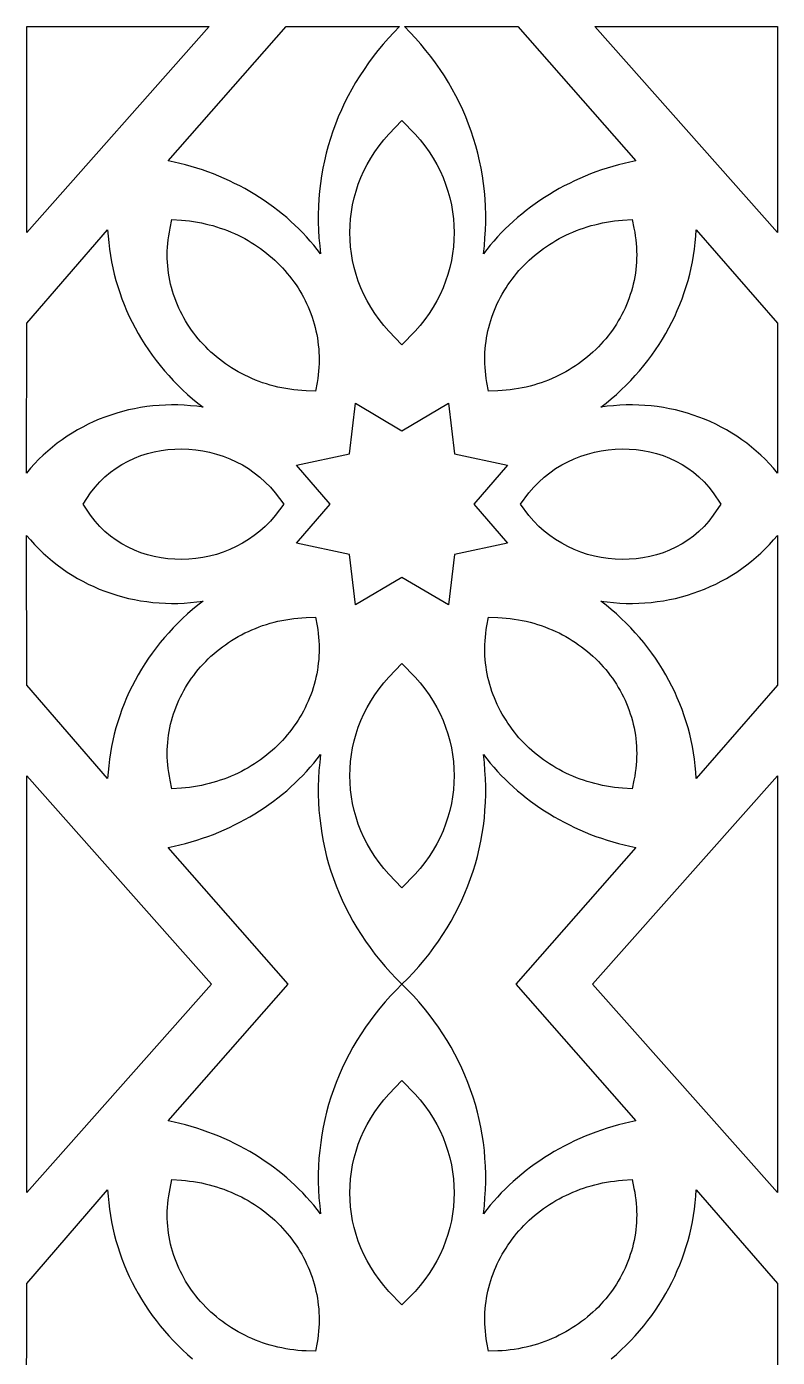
# Model space of a CAD drawing. Extents: x -627 to -557, y -402 to 403.
# Drawn here: x -627.2 to -557.2, y 278.5 to 402.5 of the extents above; entities that cross this region are included whole.
import ezdxf

# ---------------------------------------------------------------- set-up
doc = ezdxf.new("R2010")
doc.units = 0
doc.layers.add('LAYER_1', color=18, linetype='CONTINUOUS')

msp = doc.modelspace()

# ---------------------------------------------------------------- linework, layer by layer
at = {"layer": 'LAYER_1'}
for points in [[(-610.16, 402.54), (-627.18, 383.35), (-627.18, 402.54)], [(-602.99, 402.54), (-592.42, 402.54), (-592.95, 402.01), (-593.46, 401.46), (-593.95, 400.9), (-594.43, 400.33), (-594.88, 399.75), (-595.32, 399.16), (-595.73, 398.56), (-596.13, 397.95), (-596.51, 397.34), (-596.87, 396.71), (-597.22, 396.08), (-597.54, 395.43), (-597.84, 394.78), (-598.13, 394.13), (-598.39, 393.46), (-598.64, 392.79), (-598.86, 392.11), (-599.06, 391.43), (-599.25, 390.74), (-599.41, 390.04), (-599.56, 389.34), (-599.68, 388.63), (-599.79, 387.92), (-599.87, 387.21), (-599.93, 386.49), (-599.97, 385.77), (-599.99, 385.04), (-599.99, 384.31), (-599.97, 383.58), (-599.93, 382.84), (-599.86, 382.11), (-599.78, 381.37), (-600.09, 381.77), (-600.41, 382.17), (-600.74, 382.56), (-601.08, 382.94), (-601.44, 383.31), (-601.8, 383.68), (-602.17, 384.04), (-602.55, 384.39), (-602.94, 384.74), (-603.34, 385.07), (-603.75, 385.4), (-604.17, 385.72), (-604.59, 386.03), (-605.03, 386.33), (-605.47, 386.62), (-605.92, 386.9), (-606.38, 387.17), (-606.84, 387.44), (-607.31, 387.69), (-607.79, 387.93), (-608.28, 388.17), (-608.77, 388.39), (-609.27, 388.6), (-609.77, 388.81), (-610.28, 389), (-610.79, 389.18), (-611.31, 389.35), (-611.84, 389.51), (-612.37, 389.65), (-612.9, 389.79), (-613.44, 389.91), (-613.99, 390.02)], [(-581.38, 402.54), (-570.39, 390.02), (-570.93, 389.91), (-571.47, 389.79), (-572.01, 389.65), (-572.54, 389.51), (-573.06, 389.35), (-573.58, 389.18), (-574.1, 389), (-574.61, 388.81), (-575.11, 388.6), (-575.61, 388.39), (-576.1, 388.17), (-576.58, 387.93), (-577.06, 387.69), (-577.53, 387.44), (-578, 387.17), (-578.45, 386.9), (-578.9, 386.62), (-579.35, 386.33), (-579.78, 386.03), (-580.21, 385.72), (-580.62, 385.4), (-581.03, 385.07), (-581.43, 384.74), (-581.82, 384.39), (-582.21, 384.04), (-582.58, 383.68), (-582.94, 383.31), (-583.29, 382.94), (-583.63, 382.56), (-583.97, 382.17), (-584.29, 381.77), (-584.6, 381.37), (-584.51, 382.11), (-584.45, 382.84), (-584.4, 383.58), (-584.38, 384.31), (-584.38, 385.04), (-584.4, 385.77), (-584.44, 386.49), (-584.51, 387.21), (-584.59, 387.92), (-584.69, 388.63), (-584.82, 389.34), (-584.96, 390.04), (-585.13, 390.74), (-585.31, 391.43), (-585.51, 392.11), (-585.74, 392.79), (-585.98, 393.46), (-586.25, 394.13), (-586.53, 394.78), (-586.84, 395.43), (-587.16, 396.08), (-587.5, 396.71), (-587.86, 397.34), (-588.24, 397.95), (-588.64, 398.56), (-589.06, 399.16), (-589.49, 399.75), (-589.95, 400.33), (-590.42, 400.9), (-590.92, 401.46), (-591.43, 402.01), (-591.95, 402.54)], [(-557.19, 402.54), (-557.19, 383.35), (-574.21, 402.54)], [(-597.03, 383.99), (-596.99, 384.64), (-596.9, 385.29), (-596.79, 385.94), (-596.65, 386.59), (-596.47, 387.22), (-596.26, 387.85), (-596.02, 388.48), (-595.74, 389.09), (-595.43, 389.7), (-595.09, 390.29), (-594.72, 390.87), (-594.32, 391.43), (-593.88, 391.99), (-593.41, 392.52), (-592.19, 393.79), (-590.96, 392.52), (-590.49, 391.99), (-590.06, 391.43), (-589.65, 390.87), (-589.28, 390.29), (-588.94, 389.7), (-588.63, 389.09), (-588.36, 388.48), (-588.12, 387.85), (-587.91, 387.22), (-587.73, 386.59), (-587.58, 385.94), (-587.47, 385.29), (-587.39, 384.64), (-587.34, 383.99), (-587.32, 383.34), (-587.34, 382.68), (-587.39, 382.03), (-587.47, 381.38), (-587.58, 380.73), (-587.73, 380.09), (-587.91, 379.45), (-588.12, 378.82), (-588.36, 378.19), (-588.63, 377.58), (-588.94, 376.98), (-589.28, 376.38), (-589.65, 375.8), (-590.06, 375.24), (-590.49, 374.68), (-590.96, 374.15), (-592.19, 372.88), (-593.41, 374.15), (-593.88, 374.68), (-594.32, 375.24), (-594.72, 375.8), (-595.1, 376.38), (-595.43, 376.98), (-595.74, 377.58), (-596.02, 378.19), (-596.26, 378.82), (-596.47, 379.45), (-596.65, 380.09), (-596.79, 380.73), (-596.9, 381.38), (-596.99, 382.03), (-597.03, 382.68), (-597.05, 383.34)], [(-601.13, 368.59), (-601.52, 368.61), (-601.9, 368.65), (-602.28, 368.69), (-602.66, 368.74), (-603.03, 368.8), (-603.4, 368.87), (-603.76, 368.95), (-604.12, 369.04), (-604.48, 369.13), (-604.83, 369.24), (-605.18, 369.35), (-605.52, 369.47), (-605.85, 369.6), (-606.19, 369.74), (-606.51, 369.89), (-606.84, 370.04), (-607.15, 370.21), (-607.46, 370.37), (-607.77, 370.55), (-608.07, 370.74), (-608.36, 370.93), (-608.65, 371.12), (-608.93, 371.33), (-609.21, 371.54), (-609.48, 371.76), (-609.74, 371.98), (-610, 372.21), (-610.25, 372.45), (-610.49, 372.69), (-610.73, 372.94), (-610.96, 373.19), (-611.18, 373.45), (-611.4, 373.72), (-611.6, 373.98), (-611.8, 374.26), (-612, 374.54), (-612.18, 374.82), (-612.36, 375.11), (-612.53, 375.4), (-612.69, 375.7), (-612.84, 376), (-612.99, 376.31), (-613.12, 376.62), (-613.25, 376.93), (-613.37, 377.25), (-613.48, 377.57), (-613.58, 377.89), (-613.67, 378.22), (-613.76, 378.55), (-613.83, 378.88), (-613.89, 379.21), (-613.95, 379.55), (-613.99, 379.89), (-614.03, 380.23), (-614.05, 380.58), (-614.07, 380.92), (-614.07, 381.27), (-614.07, 381.62), (-614.05, 381.97), (-614.02, 382.33), (-613.99, 382.68), (-613.94, 383.04), (-613.88, 383.39), (-613.81, 383.75), (-613.64, 384.57), (-612.75, 384.5), (-612.37, 384.47), (-612, 384.43), (-611.62, 384.37), (-611.25, 384.31), (-610.89, 384.25), (-610.53, 384.17), (-610.17, 384.08), (-609.82, 383.99), (-609.47, 383.88), (-609.13, 383.77), (-608.79, 383.65), (-608.45, 383.53), (-608.12, 383.39), (-607.79, 383.25), (-607.47, 383.1), (-607.16, 382.94), (-606.85, 382.78), (-606.54, 382.61), (-606.24, 382.43), (-605.95, 382.24), (-605.66, 382.05), (-605.37, 381.85), (-605.1, 381.65), (-604.82, 381.44), (-604.56, 381.22), (-604.3, 381), (-604.05, 380.77), (-603.8, 380.53), (-603.56, 380.29), (-603.33, 380.05), (-603.1, 379.8), (-602.88, 379.54), (-602.67, 379.28), (-602.46, 379.01), (-602.26, 378.74), (-602.07, 378.46), (-601.88, 378.18), (-601.71, 377.9), (-601.54, 377.61), (-601.38, 377.31), (-601.22, 377.02), (-601.08, 376.72), (-600.94, 376.41), (-600.81, 376.1), (-600.69, 375.79), (-600.57, 375.47), (-600.47, 375.16), (-600.37, 374.83), (-600.29, 374.51), (-600.21, 374.18), (-600.14, 373.85), (-600.08, 373.52), (-600.03, 373.18), (-599.99, 372.85), (-599.95, 372.51), (-599.93, 372.16), (-599.92, 371.82), (-599.91, 371.48), (-599.92, 371.13), (-599.93, 370.78), (-599.96, 370.43), (-600, 370.08), (-600.04, 369.73), (-600.1, 369.37), (-600.25, 368.55)], [(-584.27, 369.37), (-584.33, 369.73), (-584.38, 370.08), (-584.41, 370.43), (-584.44, 370.78), (-584.46, 371.13), (-584.46, 371.48), (-584.46, 371.82), (-584.45, 372.16), (-584.42, 372.51), (-584.39, 372.85), (-584.35, 373.18), (-584.3, 373.52), (-584.24, 373.85), (-584.17, 374.18), (-584.09, 374.51), (-584, 374.83), (-583.9, 375.16), (-583.8, 375.47), (-583.69, 375.79), (-583.57, 376.1), (-583.44, 376.41), (-583.3, 376.72), (-583.15, 377.02), (-583, 377.31), (-582.84, 377.61), (-582.67, 377.9), (-582.49, 378.18), (-582.31, 378.46), (-582.11, 378.74), (-581.92, 379.01), (-581.71, 379.28), (-581.5, 379.54), (-581.28, 379.8), (-581.05, 380.05), (-580.82, 380.29), (-580.58, 380.53), (-580.33, 380.77), (-580.08, 381), (-579.82, 381.22), (-579.55, 381.44), (-579.28, 381.65), (-579, 381.85), (-578.72, 382.05), (-578.43, 382.24), (-578.13, 382.43), (-577.83, 382.61), (-577.53, 382.78), (-577.22, 382.94), (-576.9, 383.1), (-576.58, 383.25), (-576.26, 383.39), (-575.92, 383.53), (-575.59, 383.65), (-575.25, 383.77), (-574.91, 383.88), (-574.56, 383.99), (-574.2, 384.08), (-573.85, 384.17), (-573.49, 384.25), (-573.12, 384.31), (-572.75, 384.37), (-572.38, 384.43), (-572, 384.47), (-571.62, 384.5), (-570.74, 384.57), (-570.56, 383.75), (-570.49, 383.39), (-570.44, 383.04), (-570.39, 382.68), (-570.35, 382.33), (-570.32, 381.97), (-570.31, 381.62), (-570.3, 381.27), (-570.31, 380.92), (-570.32, 380.58), (-570.35, 380.23), (-570.38, 379.89), (-570.43, 379.55), (-570.48, 379.21), (-570.55, 378.88), (-570.62, 378.55), (-570.7, 378.22), (-570.79, 377.89), (-570.9, 377.57), (-571.01, 377.25), (-571.12, 376.93), (-571.25, 376.62), (-571.39, 376.31), (-571.53, 376), (-571.69, 375.7), (-571.85, 375.4), (-572.02, 375.11), (-572.19, 374.82), (-572.38, 374.54), (-572.57, 374.26), (-572.77, 373.98), (-572.98, 373.72), (-573.19, 373.45), (-573.42, 373.19), (-573.65, 372.94), (-573.88, 372.69), (-574.13, 372.45), (-574.38, 372.21), (-574.63, 371.98), (-574.9, 371.76), (-575.17, 371.54), (-575.44, 371.33), (-575.72, 371.12), (-576.01, 370.93), (-576.31, 370.74), (-576.61, 370.55), (-576.91, 370.37), (-577.22, 370.21), (-577.54, 370.04), (-577.86, 369.89), (-578.19, 369.74), (-578.52, 369.6), (-578.86, 369.47), (-579.2, 369.35), (-579.55, 369.24), (-579.9, 369.13), (-580.25, 369.04), (-580.61, 368.95), (-580.98, 368.87), (-581.34, 368.8), (-581.72, 368.74), (-582.09, 368.69), (-582.47, 368.65), (-582.85, 368.61), (-583.24, 368.59), (-584.13, 368.55)], [(-627.18, 374.89), (-619.63, 383.61), (-619.59, 383.01), (-619.53, 382.41), (-619.46, 381.81), (-619.38, 381.22), (-619.27, 380.63), (-619.15, 380.05), (-619.01, 379.46), (-618.86, 378.89), (-618.69, 378.31), (-618.51, 377.75), (-618.31, 377.18), (-618.09, 376.63), (-617.86, 376.08), (-617.61, 375.53), (-617.35, 374.99), (-617.07, 374.46), (-616.78, 373.93), (-616.48, 373.41), (-616.16, 372.9), (-615.82, 372.4), (-615.47, 371.91), (-615.11, 371.42), (-614.73, 370.94), (-614.34, 370.47), (-613.93, 370.01), (-613.51, 369.56), (-613.08, 369.12), (-612.64, 368.69), (-612.18, 368.26), (-611.71, 367.85), (-611.22, 367.45), (-610.73, 367.06), (-611.31, 367.15), (-611.9, 367.21), (-612.49, 367.25), (-613.08, 367.28), (-613.67, 367.29), (-614.25, 367.27), (-614.83, 367.24), (-615.41, 367.19), (-615.99, 367.12), (-616.56, 367.04), (-617.12, 366.93), (-617.69, 366.81), (-618.24, 366.67), (-618.79, 366.52), (-619.34, 366.34), (-619.88, 366.15), (-620.41, 365.94), (-620.93, 365.72), (-621.44, 365.48), (-621.95, 365.22), (-622.45, 364.95), (-622.94, 364.66), (-623.41, 364.36), (-623.88, 364.04), (-624.34, 363.7), (-624.78, 363.35), (-625.22, 362.98), (-625.64, 362.6), (-626.05, 362.21), (-626.44, 361.8), (-626.82, 361.37), (-627.19, 360.93)], [(-573.65, 367.06), (-573.15, 367.45), (-572.67, 367.85), (-572.2, 368.26), (-571.74, 368.69), (-571.29, 369.12), (-570.86, 369.56), (-570.44, 370.01), (-570.04, 370.47), (-569.65, 370.94), (-569.27, 371.42), (-568.9, 371.91), (-568.55, 372.4), (-568.22, 372.9), (-567.9, 373.41), (-567.59, 373.93), (-567.3, 374.46), (-567.02, 374.99), (-566.76, 375.53), (-566.52, 376.08), (-566.28, 376.63), (-566.07, 377.18), (-565.87, 377.75), (-565.68, 378.31), (-565.51, 378.89), (-565.36, 379.46), (-565.22, 380.05), (-565.1, 380.63), (-565, 381.22), (-564.91, 381.81), (-564.84, 382.41), (-564.79, 383.01), (-564.75, 383.61), (-557.19, 374.89), (-557.19, 360.93), (-557.55, 361.37), (-557.93, 361.8), (-558.33, 362.21), (-558.74, 362.6), (-559.16, 362.98), (-559.59, 363.35), (-560.04, 363.7), (-560.49, 364.04), (-560.96, 364.36), (-561.44, 364.66), (-561.93, 364.95), (-562.42, 365.22), (-562.93, 365.48), (-563.44, 365.72), (-563.97, 365.94), (-564.5, 366.15), (-565.04, 366.34), (-565.58, 366.52), (-566.13, 366.67), (-566.69, 366.81), (-567.25, 366.93), (-567.82, 367.04), (-568.39, 367.12), (-568.96, 367.19), (-569.54, 367.24), (-570.12, 367.27), (-570.71, 367.29), (-571.29, 367.28), (-571.88, 367.25), (-572.47, 367.21), (-573.06, 367.15)], [(-597.07, 362.71), (-596.53, 367.43), (-592.19, 364.86), (-587.85, 367.43), (-587.3, 362.71), (-582.36, 361.67), (-585.48, 358.03), (-582.36, 354.39), (-587.3, 353.35), (-587.85, 348.63), (-592.19, 351.2), (-596.53, 348.63), (-597.07, 353.35), (-602.02, 354.39), (-598.89, 358.03), (-602.02, 361.67)], [(-621.22, 359.07), (-620.8, 359.61), (-620.36, 360.11), (-619.88, 360.58), (-619.38, 361), (-618.85, 361.39), (-618.3, 361.74), (-617.72, 362.05), (-617.14, 362.32), (-616.53, 362.56), (-615.91, 362.76), (-615.29, 362.92), (-614.65, 363.04), (-614.01, 363.12), (-613.36, 363.17), (-612.71, 363.18), (-612.06, 363.16), (-611.41, 363.1), (-610.76, 363), (-610.12, 362.87), (-609.49, 362.7), (-608.87, 362.5), (-608.25, 362.26), (-607.66, 361.99), (-607.07, 361.68), (-606.51, 361.34), (-605.96, 360.96), (-605.44, 360.54), (-604.94, 360.09), (-604.46, 359.61), (-604.02, 359.09), (-603.22, 358.03), (-604.02, 356.96), (-604.46, 356.45), (-604.94, 355.96), (-605.44, 355.52), (-605.96, 355.1), (-606.51, 354.72), (-607.07, 354.38), (-607.66, 354.07), (-608.25, 353.8), (-608.87, 353.56), (-609.49, 353.35), (-610.12, 353.19), (-610.76, 353.05), (-611.41, 352.96), (-612.06, 352.9), (-612.71, 352.87), (-613.36, 352.89), (-614.01, 352.94), (-614.65, 353.02), (-615.29, 353.14), (-615.91, 353.3), (-616.53, 353.5), (-617.14, 353.74), (-617.72, 354.01), (-618.3, 354.32), (-618.85, 354.67), (-619.38, 355.06), (-619.88, 355.48), (-620.36, 355.95), (-620.8, 356.45), (-621.22, 356.99), (-621.9, 358.03)], [(-580.35, 359.09), (-579.91, 359.61), (-579.44, 360.09), (-578.94, 360.54), (-578.41, 360.96), (-577.87, 361.34), (-577.3, 361.68), (-576.72, 361.99), (-576.12, 362.26), (-575.51, 362.5), (-574.88, 362.7), (-574.25, 362.87), (-573.61, 363), (-572.96, 363.1), (-572.32, 363.16), (-571.67, 363.18), (-571.02, 363.17), (-570.37, 363.12), (-569.72, 363.04), (-569.09, 362.92), (-568.46, 362.76), (-567.84, 362.56), (-567.24, 362.32), (-566.65, 362.05), (-566.08, 361.74), (-565.53, 361.39), (-565, 361), (-564.5, 360.58), (-564.02, 360.11), (-563.57, 359.61), (-563.16, 359.07), (-562.47, 358.03), (-563.16, 356.99), (-563.57, 356.45), (-564.02, 355.95), (-564.5, 355.48), (-565, 355.06), (-565.53, 354.67), (-566.08, 354.32), (-566.65, 354.01), (-567.24, 353.74), (-567.84, 353.5), (-568.46, 353.3), (-569.09, 353.14), (-569.72, 353.02), (-570.37, 352.94), (-571.02, 352.89), (-571.67, 352.87), (-572.32, 352.9), (-572.96, 352.96), (-573.61, 353.05), (-574.25, 353.19), (-574.88, 353.35), (-575.51, 353.56), (-576.12, 353.8), (-576.72, 354.07), (-577.3, 354.38), (-577.87, 354.72), (-578.41, 355.1), (-578.94, 355.52), (-579.44, 355.96), (-579.91, 356.45), (-580.35, 356.96), (-581.15, 358.03)], [(-627.19, 355.12), (-626.82, 354.69), (-626.44, 354.26), (-626.05, 353.85), (-625.64, 353.46), (-625.22, 353.08), (-624.78, 352.71), (-624.34, 352.36), (-623.88, 352.02), (-623.41, 351.7), (-622.94, 351.4), (-622.45, 351.11), (-621.95, 350.84), (-621.44, 350.58), (-620.93, 350.34), (-620.41, 350.11), (-619.88, 349.91), (-619.34, 349.72), (-618.79, 349.54), (-618.24, 349.39), (-617.69, 349.25), (-617.12, 349.13), (-616.56, 349.02), (-615.99, 348.94), (-615.41, 348.87), (-614.83, 348.82), (-614.25, 348.79), (-613.67, 348.77), (-613.08, 348.78), (-612.49, 348.8), (-611.9, 348.85), (-611.31, 348.91), (-610.73, 349), (-611.22, 348.61), (-611.71, 348.21), (-612.18, 347.8), (-612.64, 347.37), (-613.08, 346.94), (-613.51, 346.5), (-613.93, 346.05), (-614.34, 345.59), (-614.73, 345.12), (-615.11, 344.64), (-615.47, 344.15), (-615.82, 343.66), (-616.16, 343.16), (-616.48, 342.64), (-616.78, 342.13), (-617.07, 341.6), (-617.35, 341.07), (-617.61, 340.53), (-617.86, 339.98), (-618.09, 339.43), (-618.31, 338.88), (-618.51, 338.31), (-618.69, 337.74), (-618.86, 337.17), (-619.01, 336.6), (-619.15, 336.01), (-619.27, 335.43), (-619.38, 334.84), (-619.46, 334.25), (-619.53, 333.65), (-619.59, 333.05), (-619.63, 332.45), (-627.18, 341.17)], [(-573.65, 349), (-573.06, 348.91), (-572.47, 348.85), (-571.88, 348.8), (-571.29, 348.78), (-570.71, 348.77), (-570.12, 348.79), (-569.54, 348.82), (-568.96, 348.87), (-568.39, 348.94), (-567.82, 349.02), (-567.25, 349.13), (-566.69, 349.25), (-566.13, 349.39), (-565.58, 349.54), (-565.04, 349.72), (-564.5, 349.91), (-563.97, 350.11), (-563.44, 350.34), (-562.93, 350.58), (-562.42, 350.84), (-561.93, 351.11), (-561.44, 351.4), (-560.96, 351.7), (-560.49, 352.02), (-560.04, 352.36), (-559.59, 352.71), (-559.16, 353.08), (-558.74, 353.46), (-558.33, 353.85), (-557.93, 354.26), (-557.55, 354.69), (-557.19, 355.12), (-557.19, 341.17), (-564.75, 332.45), (-564.79, 333.05), (-564.84, 333.65), (-564.91, 334.25), (-565, 334.84), (-565.1, 335.43), (-565.22, 336.01), (-565.36, 336.6), (-565.51, 337.17), (-565.68, 337.74), (-565.87, 338.31), (-566.07, 338.88), (-566.28, 339.43), (-566.52, 339.98), (-566.76, 340.53), (-567.02, 341.07), (-567.3, 341.6), (-567.59, 342.13), (-567.9, 342.64), (-568.22, 343.16), (-568.55, 343.66), (-568.9, 344.15), (-569.27, 344.64), (-569.65, 345.12), (-570.04, 345.59), (-570.44, 346.05), (-570.86, 346.5), (-571.29, 346.94), (-571.74, 347.37), (-572.2, 347.8), (-572.67, 348.21), (-573.15, 348.61)], [(-613.81, 332.31), (-613.88, 332.67), (-613.94, 333.02), (-613.99, 333.38), (-614.02, 333.73), (-614.05, 334.08), (-614.07, 334.44), (-614.07, 334.79), (-614.07, 335.13), (-614.05, 335.48), (-614.03, 335.82), (-613.99, 336.17), (-613.95, 336.51), (-613.89, 336.84), (-613.83, 337.18), (-613.76, 337.51), (-613.67, 337.84), (-613.58, 338.17), (-613.48, 338.49), (-613.37, 338.81), (-613.25, 339.13), (-613.12, 339.44), (-612.99, 339.75), (-612.84, 340.06), (-612.69, 340.36), (-612.53, 340.65), (-612.36, 340.95), (-612.18, 341.24), (-612, 341.52), (-611.8, 341.8), (-611.6, 342.07), (-611.4, 342.34), (-611.18, 342.61), (-610.96, 342.87), (-610.73, 343.12), (-610.49, 343.37), (-610.25, 343.61), (-610, 343.85), (-609.74, 344.08), (-609.48, 344.3), (-609.21, 344.52), (-608.93, 344.73), (-608.65, 344.93), (-608.36, 345.13), (-608.07, 345.32), (-607.77, 345.51), (-607.46, 345.68), (-607.15, 345.85), (-606.84, 346.02), (-606.51, 346.17), (-606.19, 346.32), (-605.85, 346.45), (-605.52, 346.59), (-605.18, 346.71), (-604.83, 346.82), (-604.48, 346.93), (-604.12, 347.02), (-603.76, 347.11), (-603.4, 347.19), (-603.03, 347.26), (-602.66, 347.32), (-602.28, 347.37), (-601.9, 347.41), (-601.52, 347.44), (-601.13, 347.47), (-600.25, 347.51), (-600.1, 346.68), (-600.04, 346.33), (-600, 345.98), (-599.96, 345.63), (-599.93, 345.28), (-599.92, 344.93), (-599.91, 344.58), (-599.92, 344.24), (-599.93, 343.89), (-599.95, 343.55), (-599.99, 343.21), (-600.03, 342.88), (-600.08, 342.54), (-600.14, 342.21), (-600.21, 341.88), (-600.29, 341.55), (-600.37, 341.23), (-600.47, 340.9), (-600.57, 340.58), (-600.69, 340.27), (-600.81, 339.96), (-600.94, 339.65), (-601.08, 339.34), (-601.22, 339.04), (-601.38, 338.74), (-601.54, 338.45), (-601.71, 338.16), (-601.88, 337.88), (-602.07, 337.6), (-602.26, 337.32), (-602.46, 337.05), (-602.67, 336.78), (-602.88, 336.52), (-603.1, 336.26), (-603.33, 336.01), (-603.56, 335.77), (-603.8, 335.53), (-604.05, 335.29), (-604.3, 335.06), (-604.56, 334.84), (-604.82, 334.62), (-605.1, 334.41), (-605.37, 334.21), (-605.66, 334.01), (-605.95, 333.82), (-606.24, 333.63), (-606.54, 333.45), (-606.85, 333.28), (-607.16, 333.12), (-607.47, 332.96), (-607.79, 332.81), (-608.12, 332.67), (-608.45, 332.53), (-608.79, 332.4), (-609.13, 332.29), (-609.47, 332.17), (-609.82, 332.07), (-610.17, 331.98), (-610.53, 331.89), (-610.89, 331.81), (-611.25, 331.74), (-611.62, 331.68), (-612, 331.63), (-612.37, 331.59), (-612.75, 331.56), (-613.64, 331.49)], [(-571.62, 331.56), (-572, 331.59), (-572.38, 331.63), (-572.75, 331.68), (-573.12, 331.74), (-573.49, 331.81), (-573.85, 331.89), (-574.2, 331.98), (-574.56, 332.07), (-574.91, 332.17), (-575.25, 332.29), (-575.59, 332.4), (-575.92, 332.53), (-576.26, 332.67), (-576.58, 332.81), (-576.9, 332.96), (-577.22, 333.12), (-577.53, 333.28), (-577.83, 333.45), (-578.13, 333.63), (-578.43, 333.82), (-578.72, 334.01), (-579, 334.21), (-579.28, 334.41), (-579.55, 334.62), (-579.82, 334.84), (-580.08, 335.06), (-580.33, 335.29), (-580.58, 335.53), (-580.82, 335.77), (-581.05, 336.01), (-581.28, 336.26), (-581.5, 336.52), (-581.71, 336.78), (-581.92, 337.05), (-582.11, 337.32), (-582.31, 337.6), (-582.49, 337.88), (-582.67, 338.16), (-582.84, 338.45), (-583, 338.74), (-583.15, 339.04), (-583.3, 339.34), (-583.44, 339.65), (-583.57, 339.96), (-583.69, 340.27), (-583.8, 340.58), (-583.9, 340.9), (-584, 341.23), (-584.09, 341.55), (-584.17, 341.88), (-584.24, 342.21), (-584.3, 342.54), (-584.35, 342.88), (-584.39, 343.21), (-584.42, 343.55), (-584.45, 343.89), (-584.46, 344.24), (-584.46, 344.58), (-584.46, 344.93), (-584.44, 345.28), (-584.41, 345.63), (-584.38, 345.98), (-584.33, 346.33), (-584.27, 346.68), (-584.13, 347.51), (-583.24, 347.47), (-582.85, 347.44), (-582.47, 347.41), (-582.09, 347.37), (-581.72, 347.32), (-581.34, 347.26), (-580.98, 347.19), (-580.61, 347.11), (-580.25, 347.02), (-579.9, 346.93), (-579.55, 346.82), (-579.2, 346.71), (-578.86, 346.59), (-578.52, 346.45), (-578.19, 346.32), (-577.86, 346.17), (-577.54, 346.02), (-577.22, 345.85), (-576.91, 345.68), (-576.61, 345.51), (-576.31, 345.32), (-576.01, 345.13), (-575.72, 344.93), (-575.44, 344.73), (-575.17, 344.52), (-574.9, 344.3), (-574.63, 344.08), (-574.38, 343.85), (-574.13, 343.61), (-573.88, 343.37), (-573.65, 343.12), (-573.42, 342.87), (-573.19, 342.61), (-572.98, 342.34), (-572.77, 342.07), (-572.57, 341.8), (-572.38, 341.52), (-572.19, 341.24), (-572.02, 340.95), (-571.85, 340.65), (-571.69, 340.36), (-571.53, 340.06), (-571.39, 339.75), (-571.25, 339.44), (-571.12, 339.13), (-571.01, 338.81), (-570.9, 338.49), (-570.79, 338.17), (-570.7, 337.84), (-570.62, 337.51), (-570.55, 337.18), (-570.48, 336.84), (-570.43, 336.51), (-570.38, 336.17), (-570.35, 335.82), (-570.32, 335.48), (-570.31, 335.13), (-570.3, 334.79), (-570.31, 334.44), (-570.32, 334.08), (-570.35, 333.73), (-570.39, 333.38), (-570.44, 333.02), (-570.49, 332.67), (-570.56, 332.31), (-570.74, 331.49)], [(-597.03, 333.38), (-596.99, 334.03), (-596.9, 334.68), (-596.79, 335.33), (-596.65, 335.97), (-596.47, 336.61), (-596.26, 337.24), (-596.02, 337.86), (-595.74, 338.48), (-595.43, 339.08), (-595.1, 339.68), (-594.72, 340.26), (-594.32, 340.82), (-593.88, 341.37), (-593.41, 341.91), (-592.19, 343.18), (-590.96, 341.91), (-590.49, 341.37), (-590.06, 340.82), (-589.65, 340.26), (-589.28, 339.68), (-588.94, 339.08), (-588.63, 338.48), (-588.36, 337.86), (-588.12, 337.24), (-587.91, 336.61), (-587.73, 335.97), (-587.58, 335.33), (-587.47, 334.68), (-587.39, 334.03), (-587.34, 333.38), (-587.32, 332.72), (-587.34, 332.07), (-587.39, 331.41), (-587.47, 330.76), (-587.58, 330.12), (-587.73, 329.47), (-587.91, 328.84), (-588.12, 328.2), (-588.36, 327.58), (-588.63, 326.97), (-588.94, 326.36), (-589.28, 325.77), (-589.65, 325.19), (-590.06, 324.62), (-590.49, 324.07), (-590.96, 323.54), (-592.19, 322.27), (-593.41, 323.54), (-593.88, 324.07), (-594.32, 324.62), (-594.72, 325.19), (-595.09, 325.77), (-595.43, 326.36), (-595.74, 326.97), (-596.02, 327.58), (-596.26, 328.2), (-596.47, 328.84), (-596.65, 329.47), (-596.79, 330.12), (-596.9, 330.76), (-596.99, 331.41), (-597.03, 332.07), (-597.05, 332.72)], [(-613.99, 326.03), (-613.44, 326.15), (-612.9, 326.27), (-612.37, 326.41), (-611.84, 326.55), (-611.31, 326.71), (-610.79, 326.88), (-610.28, 327.06), (-609.77, 327.25), (-609.27, 327.46), (-608.77, 327.67), (-608.28, 327.89), (-607.79, 328.13), (-607.31, 328.37), (-606.84, 328.62), (-606.38, 328.89), (-605.92, 329.16), (-605.47, 329.44), (-605.03, 329.73), (-604.59, 330.03), (-604.17, 330.34), (-603.75, 330.66), (-603.34, 330.99), (-602.94, 331.32), (-602.55, 331.67), (-602.17, 332.02), (-601.8, 332.38), (-601.44, 332.74), (-601.08, 333.12), (-600.74, 333.5), (-600.41, 333.89), (-600.09, 334.29), (-599.78, 334.69), (-599.86, 333.94), (-599.93, 333.2), (-599.97, 332.45), (-599.99, 331.71), (-599.99, 330.97), (-599.97, 330.23), (-599.93, 329.5), (-599.86, 328.77), (-599.77, 328.05), (-599.67, 327.33), (-599.54, 326.61), (-599.39, 325.9), (-599.22, 325.2), (-599.03, 324.5), (-598.82, 323.81), (-598.58, 323.12), (-598.33, 322.44), (-598.06, 321.77), (-597.77, 321.11), (-597.45, 320.45), (-597.12, 319.8), (-596.77, 319.16), (-596.4, 318.53), (-596.01, 317.9), (-595.6, 317.29), (-595.17, 316.69), (-594.72, 316.09), (-594.25, 315.51), (-593.76, 314.93), (-593.25, 314.37), (-592.73, 313.82), (-592.19, 313.28), (-591.64, 313.82), (-591.12, 314.37), (-590.61, 314.93), (-590.13, 315.51), (-589.66, 316.09), (-589.21, 316.69), (-588.78, 317.29), (-588.37, 317.9), (-587.98, 318.53), (-587.61, 319.16), (-587.25, 319.8), (-586.92, 320.45), (-586.61, 321.11), (-586.32, 321.77), (-586.04, 322.44), (-585.79, 323.12), (-585.56, 323.81), (-585.35, 324.5), (-585.16, 325.2), (-584.99, 325.9), (-584.84, 326.61), (-584.71, 327.33), (-584.6, 328.05), (-584.51, 328.77), (-584.45, 329.5), (-584.4, 330.23), (-584.38, 330.97), (-584.38, 331.71), (-584.4, 332.45), (-584.45, 333.2), (-584.51, 333.94), (-584.6, 334.69), (-584.29, 334.29), (-583.97, 333.89), (-583.63, 333.5), (-583.29, 333.12), (-582.94, 332.74), (-582.58, 332.38), (-582.21, 332.02), (-581.82, 331.67), (-581.43, 331.32), (-581.03, 330.99), (-580.62, 330.66), (-580.21, 330.34), (-579.78, 330.03), (-579.35, 329.73), (-578.9, 329.44), (-578.45, 329.16), (-578, 328.89), (-577.53, 328.62), (-577.06, 328.37), (-576.58, 328.13), (-576.1, 327.89), (-575.61, 327.67), (-575.11, 327.46), (-574.61, 327.25), (-574.1, 327.06), (-573.58, 326.88), (-573.06, 326.71), (-572.54, 326.55), (-572.01, 326.41), (-571.47, 326.27), (-570.93, 326.15), (-570.39, 326.03), (-581.58, 313.28), (-570.39, 300.53), (-570.93, 300.42), (-571.47, 300.29), (-572.01, 300.16), (-572.54, 300.01), (-573.06, 299.85), (-573.58, 299.68), (-574.1, 299.5), (-574.61, 299.31), (-575.11, 299.11), (-575.61, 298.89), (-576.1, 298.67), (-576.58, 298.44), (-577.06, 298.19), (-577.53, 297.94), (-578, 297.68), (-578.45, 297.4), (-578.9, 297.12), (-579.35, 296.83), (-579.78, 296.53), (-580.21, 296.22), (-580.62, 295.9), (-581.03, 295.57), (-581.43, 295.24), (-581.82, 294.9), (-582.21, 294.54), (-582.58, 294.19), (-582.94, 293.82), (-583.29, 293.44), (-583.63, 293.06), (-583.97, 292.67), (-584.29, 292.27), (-584.6, 291.87), (-584.51, 292.62), (-584.45, 293.37), (-584.4, 294.11), (-584.38, 294.85), (-584.38, 295.59), (-584.4, 296.33), (-584.45, 297.06), (-584.51, 297.79), (-584.6, 298.51), (-584.71, 299.23), (-584.84, 299.95), (-584.99, 300.66), (-585.16, 301.36), (-585.35, 302.06), (-585.56, 302.75), (-585.79, 303.44), (-586.04, 304.12), (-586.32, 304.79), (-586.61, 305.46), (-586.92, 306.11), (-587.25, 306.76), (-587.61, 307.4), (-587.98, 308.04), (-588.37, 308.66), (-588.78, 309.27), (-589.21, 309.88), (-589.66, 310.47), (-590.13, 311.05), (-590.61, 311.63), (-591.12, 312.19), (-591.64, 312.74), (-592.19, 313.28), (-592.73, 312.74), (-593.25, 312.19), (-593.76, 311.63), (-594.25, 311.05), (-594.72, 310.47), (-595.17, 309.88), (-595.6, 309.27), (-596.01, 308.66), (-596.4, 308.04), (-596.77, 307.4), (-597.12, 306.76), (-597.45, 306.11), (-597.77, 305.46), (-598.06, 304.79), (-598.33, 304.12), (-598.58, 303.44), (-598.82, 302.75), (-599.03, 302.06), (-599.22, 301.36), (-599.39, 300.66), (-599.54, 299.95), (-599.67, 299.23), (-599.77, 298.51), (-599.86, 297.79), (-599.93, 297.06), (-599.97, 296.33), (-599.99, 295.59), (-599.99, 294.85), (-599.97, 294.11), (-599.93, 293.37), (-599.86, 292.62), (-599.78, 291.87), (-600.09, 292.27), (-600.41, 292.67), (-600.74, 293.06), (-601.08, 293.44), (-601.44, 293.82), (-601.8, 294.19), (-602.17, 294.54), (-602.55, 294.9), (-602.94, 295.24), (-603.34, 295.57), (-603.75, 295.9), (-604.17, 296.22), (-604.59, 296.53), (-605.03, 296.83), (-605.47, 297.12), (-605.92, 297.4), (-606.38, 297.68), (-606.84, 297.94), (-607.31, 298.19), (-607.79, 298.44), (-608.28, 298.67), (-608.77, 298.89), (-609.27, 299.11), (-609.77, 299.31), (-610.28, 299.5), (-610.79, 299.68), (-611.31, 299.85), (-611.84, 300.01), (-612.37, 300.16), (-612.9, 300.29), (-613.44, 300.42), (-613.99, 300.53), (-602.79, 313.28)], [(-609.95, 313.28), (-627.18, 293.86), (-627.18, 332.71)], [(-557.19, 332.71), (-557.19, 293.86), (-574.42, 313.28)], [(-597.03, 294.49), (-596.99, 295.15), (-596.9, 295.8), (-596.79, 296.45), (-596.65, 297.09), (-596.47, 297.73), (-596.26, 298.36), (-596.02, 298.98), (-595.74, 299.6), (-595.43, 300.2), (-595.09, 300.79), (-594.72, 301.37), (-594.32, 301.94), (-593.88, 302.49), (-593.41, 303.03), (-592.19, 304.3), (-590.96, 303.03), (-590.49, 302.49), (-590.06, 301.94), (-589.65, 301.37), (-589.28, 300.79), (-588.94, 300.2), (-588.63, 299.6), (-588.36, 298.98), (-588.12, 298.36), (-587.91, 297.73), (-587.73, 297.09), (-587.58, 296.45), (-587.47, 295.8), (-587.39, 295.15), (-587.34, 294.49), (-587.32, 293.84), (-587.34, 293.19), (-587.39, 292.53), (-587.47, 291.88), (-587.58, 291.23), (-587.73, 290.59), (-587.91, 289.95), (-588.12, 289.32), (-588.36, 288.7), (-588.63, 288.08), (-588.94, 287.48), (-589.28, 286.89), (-589.65, 286.31), (-590.06, 285.74), (-590.49, 285.19), (-590.96, 284.65), (-592.19, 283.38), (-593.41, 284.65), (-593.88, 285.19), (-594.32, 285.74), (-594.72, 286.31), (-595.1, 286.89), (-595.43, 287.48), (-595.74, 288.08), (-596.02, 288.7), (-596.26, 289.32), (-596.47, 289.95), (-596.65, 290.59), (-596.79, 291.23), (-596.9, 291.88), (-596.99, 292.53), (-597.03, 293.19), (-597.05, 293.84)], [(-601.13, 279.1), (-601.52, 279.12), (-601.9, 279.15), (-602.28, 279.19), (-602.66, 279.24), (-603.03, 279.3), (-603.4, 279.37), (-603.76, 279.45), (-604.12, 279.54), (-604.48, 279.64), (-604.83, 279.74), (-605.18, 279.86), (-605.52, 279.98), (-605.85, 280.11), (-606.19, 280.25), (-606.51, 280.39), (-606.84, 280.55), (-607.15, 280.71), (-607.46, 280.88), (-607.77, 281.05), (-608.07, 281.24), (-608.36, 281.43), (-608.65, 281.63), (-608.93, 281.83), (-609.21, 282.04), (-609.48, 282.26), (-609.74, 282.49), (-610, 282.72), (-610.25, 282.95), (-610.49, 283.19), (-610.73, 283.44), (-610.96, 283.7), (-611.18, 283.95), (-611.4, 284.22), (-611.6, 284.49), (-611.8, 284.76), (-612, 285.04), (-612.18, 285.33), (-612.36, 285.61), (-612.53, 285.91), (-612.69, 286.21), (-612.84, 286.51), (-612.99, 286.81), (-613.12, 287.12), (-613.25, 287.44), (-613.37, 287.75), (-613.48, 288.07), (-613.58, 288.4), (-613.67, 288.72), (-613.76, 289.05), (-613.83, 289.38), (-613.89, 289.72), (-613.95, 290.06), (-613.99, 290.4), (-614.03, 290.74), (-614.05, 291.08), (-614.07, 291.43), (-614.07, 291.78), (-614.07, 292.13), (-614.05, 292.48), (-614.02, 292.83), (-613.99, 293.18), (-613.94, 293.54), (-613.88, 293.9), (-613.81, 294.25), (-613.64, 295.07), (-612.75, 295), (-612.37, 294.97), (-612, 294.93), (-611.62, 294.88), (-611.25, 294.82), (-610.89, 294.75), (-610.53, 294.67), (-610.17, 294.59), (-609.82, 294.49), (-609.47, 294.39), (-609.13, 294.28), (-608.79, 294.16), (-608.45, 294.03), (-608.12, 293.9), (-607.79, 293.75), (-607.47, 293.6), (-607.16, 293.45), (-606.85, 293.28), (-606.54, 293.11), (-606.24, 292.93), (-605.95, 292.75), (-605.66, 292.56), (-605.37, 292.36), (-605.1, 292.15), (-604.82, 291.94), (-604.56, 291.72), (-604.3, 291.5), (-604.05, 291.27), (-603.8, 291.04), (-603.56, 290.8), (-603.33, 290.55), (-603.1, 290.3), (-602.88, 290.04), (-602.67, 289.78), (-602.46, 289.51), (-602.26, 289.24), (-602.07, 288.97), (-601.88, 288.69), (-601.71, 288.4), (-601.54, 288.11), (-601.38, 287.82), (-601.22, 287.52), (-601.08, 287.22), (-600.94, 286.91), (-600.81, 286.61), (-600.69, 286.29), (-600.57, 285.98), (-600.47, 285.66), (-600.37, 285.34), (-600.29, 285.01), (-600.21, 284.68), (-600.14, 284.35), (-600.08, 284.02), (-600.03, 283.69), (-599.99, 283.35), (-599.95, 283.01), (-599.93, 282.67), (-599.92, 282.32), (-599.91, 281.98), (-599.92, 281.63), (-599.93, 281.28), (-599.96, 280.93), (-600, 280.58), (-600.04, 280.23), (-600.1, 279.88), (-600.25, 279.06)], [(-584.27, 279.88), (-584.33, 280.23), (-584.38, 280.58), (-584.41, 280.93), (-584.44, 281.28), (-584.46, 281.63), (-584.46, 281.98), (-584.46, 282.32), (-584.45, 282.67), (-584.42, 283.01), (-584.39, 283.35), (-584.35, 283.69), (-584.3, 284.02), (-584.24, 284.35), (-584.17, 284.68), (-584.09, 285.01), (-584, 285.34), (-583.9, 285.66), (-583.8, 285.98), (-583.69, 286.29), (-583.57, 286.61), (-583.44, 286.91), (-583.3, 287.22), (-583.15, 287.52), (-583, 287.82), (-582.84, 288.11), (-582.67, 288.4), (-582.49, 288.69), (-582.31, 288.97), (-582.11, 289.24), (-581.92, 289.51), (-581.71, 289.78), (-581.5, 290.04), (-581.28, 290.3), (-581.05, 290.55), (-580.82, 290.8), (-580.58, 291.04), (-580.33, 291.27), (-580.08, 291.5), (-579.82, 291.72), (-579.55, 291.94), (-579.28, 292.15), (-579, 292.36), (-578.72, 292.56), (-578.43, 292.75), (-578.13, 292.93), (-577.83, 293.11), (-577.53, 293.28), (-577.22, 293.45), (-576.9, 293.6), (-576.58, 293.75), (-576.26, 293.9), (-575.92, 294.03), (-575.59, 294.16), (-575.25, 294.28), (-574.91, 294.39), (-574.56, 294.49), (-574.2, 294.59), (-573.85, 294.67), (-573.49, 294.75), (-573.12, 294.82), (-572.75, 294.88), (-572.38, 294.93), (-572, 294.97), (-571.62, 295), (-570.74, 295.07), (-570.56, 294.25), (-570.49, 293.9), (-570.44, 293.54), (-570.39, 293.18), (-570.35, 292.83), (-570.32, 292.48), (-570.31, 292.13), (-570.3, 291.78), (-570.31, 291.43), (-570.32, 291.08), (-570.35, 290.74), (-570.38, 290.4), (-570.43, 290.06), (-570.48, 289.72), (-570.55, 289.38), (-570.62, 289.05), (-570.7, 288.72), (-570.79, 288.4), (-570.9, 288.07), (-571.01, 287.75), (-571.12, 287.44), (-571.25, 287.12), (-571.39, 286.81), (-571.53, 286.51), (-571.69, 286.21), (-571.85, 285.91), (-572.02, 285.61), (-572.19, 285.33), (-572.38, 285.04), (-572.57, 284.76), (-572.77, 284.49), (-572.98, 284.22), (-573.19, 283.95), (-573.42, 283.7), (-573.65, 283.44), (-573.88, 283.19), (-574.13, 282.95), (-574.38, 282.72), (-574.63, 282.49), (-574.9, 282.26), (-575.17, 282.04), (-575.44, 281.83), (-575.72, 281.63), (-576.01, 281.43), (-576.31, 281.24), (-576.61, 281.05), (-576.91, 280.88), (-577.22, 280.71), (-577.54, 280.55), (-577.86, 280.39), (-578.19, 280.25), (-578.52, 280.11), (-578.86, 279.98), (-579.2, 279.86), (-579.55, 279.74), (-579.9, 279.64), (-580.25, 279.54), (-580.61, 279.45), (-580.98, 279.37), (-581.34, 279.3), (-581.72, 279.24), (-582.09, 279.19), (-582.47, 279.15), (-582.85, 279.12), (-583.24, 279.1), (-584.13, 279.06)]]:
    msp.add_lwpolyline(points, close=True, dxfattribs=at)
for points in [[(-627.19, 271.44), (-627.18, 285.39), (-619.63, 294.11), (-619.59, 293.51), (-619.53, 292.91), (-619.46, 292.32), (-619.38, 291.72), (-619.27, 291.13), (-619.15, 290.55), (-619.01, 289.97), (-618.86, 289.39), (-618.69, 288.82), (-618.51, 288.25), (-618.31, 287.69), (-618.09, 287.13), (-617.86, 286.58), (-617.61, 286.03), (-617.35, 285.49), (-617.07, 284.96), (-616.78, 284.44), (-616.48, 283.92), (-616.16, 283.41), (-615.82, 282.9), (-615.47, 282.41), (-615.11, 281.92), (-614.73, 281.44), (-614.34, 280.97), (-613.93, 280.51), (-613.51, 280.06), (-613.08, 279.62), (-612.64, 279.19), (-612.18, 278.77), (-611.71, 278.36)], [(-572.67, 278.36), (-572.2, 278.77), (-571.74, 279.19), (-571.29, 279.62), (-570.86, 280.06), (-570.44, 280.51), (-570.04, 280.97), (-569.65, 281.44), (-569.27, 281.92), (-568.9, 282.41), (-568.55, 282.9), (-568.22, 283.41), (-567.9, 283.92), (-567.59, 284.44), (-567.3, 284.96), (-567.02, 285.49), (-566.76, 286.03), (-566.52, 286.58), (-566.28, 287.13), (-566.07, 287.69), (-565.87, 288.25), (-565.68, 288.82), (-565.51, 289.39), (-565.36, 289.97), (-565.22, 290.55), (-565.1, 291.13), (-565, 291.72), (-564.91, 292.32), (-564.84, 292.91), (-564.79, 293.51), (-564.75, 294.11), (-557.19, 285.39), (-557.19, 271.44)]]:
    msp.add_lwpolyline(points, dxfattribs=at)

doc.saveas('drawing.dxf')
